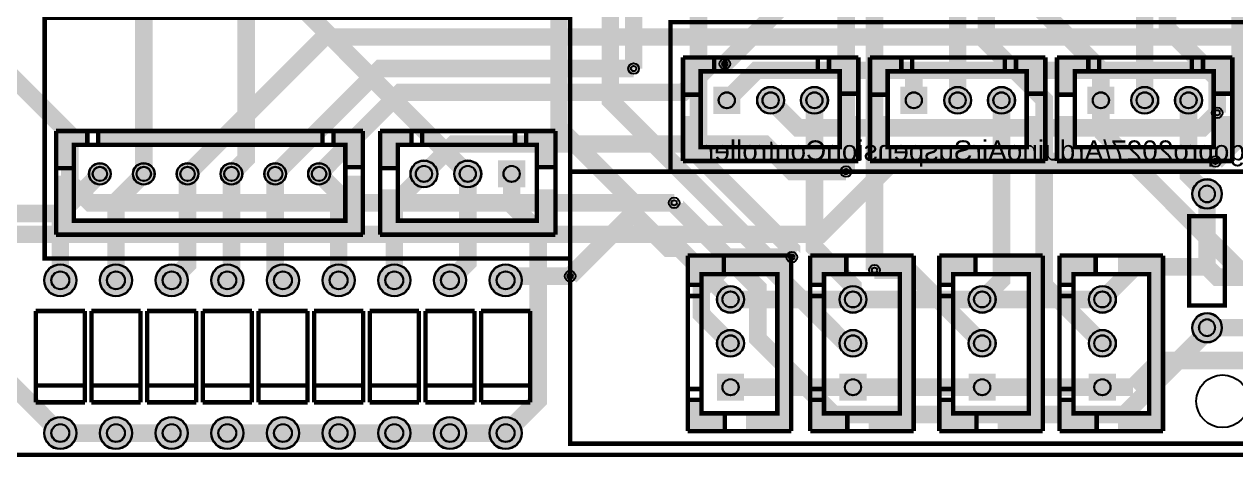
# Model space of a CAD drawing. Header units: millimetres. Extents: x -129 to 177, y 14 to 147.
# Drawn here: x 50 to 119.1, y 13.9 to 39.4 of the extents above; entities that cross this region are included whole.
import ezdxf

# ---------------------------------------------------------------- set-up
doc = ezdxf.new("R2010")
doc.units = ezdxf.units.MM
for name, color, linetype, true_color in [('BoardOutLine', 7, 'Continuous', 0xff00ff), ('BottomLayer', 7, 'Continuous', 0x0000ff), ('BottomSolderMaskLayer', 7, 'Continuous', 0xaa00ff), ('Document', 7, 'Continuous', 0xffffff), ('Hole', 7, 'Continuous', 0x222222), ('Multi-Layer', 7, 'Continuous', 0xc0c0c0), ('TopLayer', 7, 'Continuous', 0xff0000), ('TopSilkLayer', 7, 'Continuous', 0xffcc00), ('TopSolderMaskLayer', 7, 'Continuous', 0x800080)]:
    doc.layers.add(name, color=color, linetype=linetype, true_color=true_color)
doc.styles.get("Standard").update_dxf_attribs({"font": 'arial.ttf'})

msp = doc.modelspace()

# ---------------------------------------------------------------- hatches: boundary and pattern name
at = {"layer": 'BottomSolderMaskLayer'}
for points in [[(89.308, 35.827), (90.859, 35.827), (90.859, 34.277), (89.308, 34.277)], [(91.808, 35.052, 1), (93.359, 35.052, 1)], [(94.308, 35.052, 1), (95.859, 35.052, 1)], [(99.976, 35.827), (101.527, 35.827), (101.527, 34.277), (99.976, 34.277)], [(102.476, 35.052, 1), (104.027, 35.052, 1)], [(104.976, 35.052, 1), (106.527, 35.052, 1)], [(110.644, 35.827), (112.195, 35.827), (112.195, 34.277), (110.644, 34.277)], [(113.144, 35.052, 1), (114.695, 35.052, 1)], [(115.644, 35.052, 1), (117.195, 35.052, 1)], [(53.704, 30.861, 1), (54.954, 30.861, 1)], [(56.204, 30.861, 1), (57.454, 30.861, 1)], [(58.704, 30.861, 1), (59.954, 30.861, 1)], [(61.204, 30.861, 1), (62.454, 30.861, 1)], [(63.704, 30.861, 1), (64.954, 30.861, 1)], [(66.204, 30.861, 1), (67.454, 30.861, 1)], [(72.036, 30.861, 1), (73.587, 30.861, 1)], [(74.536, 30.861, 1), (76.087, 30.861, 1)], [(77.036, 31.636), (78.587, 31.636), (78.587, 30.086), (77.036, 30.086)], [(116.624, 29.718, 1), (118.326, 29.718, 1)], [(51.145, 24.797, 1), (52.996, 24.797, 1)], [(54.32, 24.797, 1), (56.171, 24.797, 1)], [(57.495, 24.797, 1), (59.346, 24.797, 1)], [(60.67, 24.797, 1), (62.521, 24.797, 1)], [(63.845, 24.797, 1), (65.696, 24.797, 1)], [(67.02, 24.797, 1), (68.871, 24.797, 1)], [(70.195, 24.797, 1), (72.046, 24.797, 1)], [(73.37, 24.797, 1), (75.221, 24.797, 1)], [(76.545, 24.797, 1), (78.396, 24.797, 1)], [(89.522, 23.709, 1), (91.073, 23.709, 1)], [(96.507, 23.709, 1), (98.058, 23.709, 1)], [(103.873, 23.709, 1), (105.424, 23.709, 1)], [(110.731, 23.709, 1), (112.282, 23.709, 1)], [(116.624, 22.098, 1), (118.326, 22.098, 1)], [(89.522, 21.209, 1), (91.073, 21.209, 1)], [(96.507, 21.209, 1), (98.058, 21.209, 1)], [(103.873, 21.209, 1), (105.424, 21.209, 1)], [(110.731, 21.209, 1), (112.282, 21.209, 1)], [(89.522, 17.934), (89.522, 19.484), (91.073, 19.484), (91.073, 17.934)], [(96.507, 17.934), (96.507, 19.484), (98.058, 19.484), (98.058, 17.934)], [(103.873, 17.934), (103.873, 19.484), (105.424, 19.484), (105.424, 17.934)], [(110.731, 17.934), (110.731, 19.484), (112.282, 19.484), (112.282, 17.934)], [(51.145, 16.097, 1), (52.996, 16.097, 1)], [(54.32, 16.097, 1), (56.171, 16.097, 1)], [(57.495, 16.097, 1), (59.346, 16.097, 1)], [(60.67, 16.097, 1), (62.521, 16.097, 1)], [(63.845, 16.097, 1), (65.696, 16.097, 1)], [(67.02, 16.097, 1), (68.871, 16.097, 1)], [(70.195, 16.097, 1), (72.046, 16.097, 1)], [(73.37, 16.097, 1), (75.221, 16.097, 1)], [(76.545, 16.097, 1), (78.396, 16.097, 1)]]:
    msp.add_hatch(color=256, dxfattribs=at).paths.add_polyline_path(points)
at = {"layer": 'Document'}
for points in [[(89.408, 37.465), (87.63, 37.465), (87.63, 35.433), (88.519, 35.433), (88.519, 36.703), (89.408, 36.703)], [(95.885, 37.465), (97.536, 37.465), (97.536, 35.433), (96.52, 35.433), (96.52, 36.703), (95.885, 36.703)], [(100.076, 37.465), (98.298, 37.465), (98.298, 35.433), (99.187, 35.433), (99.187, 36.703), (100.076, 36.703)], [(106.553, 37.465), (108.204, 37.465), (108.204, 35.433), (107.188, 35.433), (107.188, 36.703), (106.553, 36.703)], [(110.744, 37.465), (108.966, 37.465), (108.966, 35.433), (109.855, 35.433), (109.855, 36.703), (110.744, 36.703)], [(117.221, 37.465), (118.872, 37.465), (118.872, 35.433), (117.856, 35.433), (117.856, 36.703), (117.221, 36.703)], [(87.63, 34.163), (87.63, 31.623), (97.536, 31.623), (97.536, 34.163), (96.52, 34.163), (96.52, 32.385), (88.646, 32.385), (88.646, 34.163)], [(98.298, 34.163), (98.298, 31.623), (108.204, 31.623), (108.204, 34.163), (107.188, 34.163), (107.188, 32.385), (99.314, 32.385), (99.314, 34.163)], [(108.966, 34.163), (108.966, 31.623), (118.872, 31.623), (118.872, 34.163), (117.856, 34.163), (117.856, 32.385), (109.982, 32.385), (109.982, 34.163)], [(53.629, 32.511), (53.629, 33.311), (51.829, 33.311), (51.829, 31.161), (52.829, 31.161), (52.829, 32.511)], [(54.229, 33.311), (54.229, 32.511), (67.029, 32.511), (67.029, 33.311)], [(67.529, 32.511), (67.529, 33.311), (69.329, 33.311), (69.329, 31.161), (68.329, 31.161), (68.329, 32.511)], [(72.136, 33.274), (70.358, 33.274), (70.358, 31.242), (71.247, 31.242), (71.247, 32.512), (72.136, 32.512)], [(78.613, 33.274), (80.264, 33.274), (80.264, 31.242), (79.248, 31.242), (79.248, 32.512), (78.613, 32.512)], [(52.879, 30.761), (51.829, 30.761), (51.829, 27.411), (69.329, 27.411), (69.329, 30.761), (68.329, 30.761), (68.329, 28.211), (52.879, 28.211)], [(70.358, 29.972), (70.358, 27.432), (80.264, 27.432), (80.264, 29.972), (79.248, 29.972), (79.248, 28.194), (71.374, 28.194), (71.374, 29.972)], [(87.884, 24.511), (87.884, 26.162), (89.916, 26.162), (89.916, 25.146), (88.646, 25.146), (88.646, 24.511)], [(91.186, 16.256), (93.726, 16.256), (93.726, 26.162), (91.186, 26.162), (91.186, 25.146), (92.964, 25.146), (92.964, 17.272), (91.186, 17.272)], [(94.869, 24.511), (94.869, 26.162), (96.901, 26.162), (96.901, 25.146), (95.631, 25.146), (95.631, 24.511)], [(98.171, 16.256), (100.711, 16.256), (100.711, 26.162), (98.171, 26.162), (98.171, 25.146), (99.949, 25.146), (99.949, 17.272), (98.171, 17.272)], [(102.235, 24.511), (102.235, 26.162), (104.267, 26.162), (104.267, 25.146), (102.997, 25.146), (102.997, 24.511)], [(105.537, 16.256), (108.077, 16.256), (108.077, 26.162), (105.537, 26.162), (105.537, 25.146), (107.315, 25.146), (107.315, 17.272), (105.537, 17.272)], [(109.093, 24.511), (109.093, 26.162), (111.125, 26.162), (111.125, 25.146), (109.855, 25.146), (109.855, 24.511)], [(112.395, 16.256), (114.935, 16.256), (114.935, 26.162), (112.395, 26.162), (112.395, 25.146), (114.173, 25.146), (114.173, 17.272), (112.395, 17.272)], [(87.884, 18.034), (87.884, 16.256), (89.916, 16.256), (89.916, 17.145), (88.646, 17.145), (88.646, 18.034)], [(94.869, 18.034), (94.869, 16.256), (96.901, 16.256), (96.901, 17.145), (95.631, 17.145), (95.631, 18.034)], [(102.235, 18.034), (102.235, 16.256), (104.267, 16.256), (104.267, 17.145), (102.997, 17.145), (102.997, 18.034)], [(109.093, 18.034), (109.093, 16.256), (111.125, 16.256), (111.125, 17.145), (109.855, 17.145), (109.855, 18.034)]]:
    msp.add_hatch(color=256, dxfattribs=at).paths.add_polyline_path(points)
at = {"layer": 'Multi-Layer'}
for points in [[(89.333, 35.802), (90.833, 35.802), (90.833, 34.302), (89.333, 34.302)], [(91.833, 35.052, 1), (93.333, 35.052, 1)], [(94.333, 35.052, 1), (95.833, 35.052, 1)], [(100.001, 35.802), (101.501, 35.802), (101.501, 34.302), (100.001, 34.302)], [(102.501, 35.052, 1), (104.001, 35.052, 1)], [(105.001, 35.052, 1), (106.501, 35.052, 1)], [(110.669, 35.802), (112.169, 35.802), (112.169, 34.302), (110.669, 34.302)], [(113.169, 35.052, 1), (114.669, 35.052, 1)], [(115.669, 35.052, 1), (117.169, 35.052, 1)], [(53.729, 30.861, 1), (54.929, 30.861, 1)], [(56.229, 30.861, 1), (57.429, 30.861, 1)], [(58.729, 30.861, 1), (59.929, 30.861, 1)], [(61.229, 30.861, 1), (62.429, 30.861, 1)], [(63.729, 30.861, 1), (64.929, 30.861, 1)], [(66.229, 30.861, 1), (67.429, 30.861, 1)], [(72.061, 30.861, 1), (73.561, 30.861, 1)], [(74.561, 30.861, 1), (76.061, 30.861, 1)], [(77.061, 31.611), (78.561, 31.611), (78.561, 30.111), (77.061, 30.111)], [(116.65, 29.718, 1), (118.301, 29.718, 1)], [(51.17, 24.797, 1), (52.97, 24.797, 1)], [(54.345, 24.797, 1), (56.145, 24.797, 1)], [(57.52, 24.797, 1), (59.32, 24.797, 1)], [(60.695, 24.797, 1), (62.495, 24.797, 1)], [(63.87, 24.797, 1), (65.67, 24.797, 1)], [(67.045, 24.797, 1), (68.845, 24.797, 1)], [(70.22, 24.797, 1), (72.02, 24.797, 1)], [(73.395, 24.797, 1), (75.195, 24.797, 1)], [(76.57, 24.797, 1), (78.37, 24.797, 1)], [(89.547, 23.709, 1), (91.047, 23.709, 1)], [(96.532, 23.709, 1), (98.032, 23.709, 1)], [(103.898, 23.709, 1), (105.398, 23.709, 1)], [(110.756, 23.709, 1), (112.256, 23.709, 1)], [(116.65, 22.098, 1), (118.301, 22.098, 1)], [(89.547, 21.209, 1), (91.047, 21.209, 1)], [(96.532, 21.209, 1), (98.032, 21.209, 1)], [(103.898, 21.209, 1), (105.398, 21.209, 1)], [(110.756, 21.209, 1), (112.256, 21.209, 1)], [(89.547, 17.959), (89.547, 19.459), (91.047, 19.459), (91.047, 17.959)], [(96.532, 17.959), (96.532, 19.459), (98.032, 19.459), (98.032, 17.959)], [(103.898, 17.959), (103.898, 19.459), (105.398, 19.459), (105.398, 17.959)], [(110.756, 17.959), (110.756, 19.459), (112.256, 19.459), (112.256, 17.959)], [(51.17, 16.097, 1), (52.97, 16.097, 1)], [(54.345, 16.097, 1), (56.145, 16.097, 1)], [(57.52, 16.097, 1), (59.32, 16.097, 1)], [(60.695, 16.097, 1), (62.495, 16.097, 1)], [(63.87, 16.097, 1), (65.67, 16.097, 1)], [(67.045, 16.097, 1), (68.845, 16.097, 1)], [(70.22, 16.097, 1), (72.02, 16.097, 1)], [(73.395, 16.097, 1), (75.195, 16.097, 1)], [(76.57, 16.097, 1), (78.37, 16.097, 1)]]:
    msp.add_hatch(color=256, dxfattribs=at).paths.add_polyline_path(points)
at = {"layer": 'TopSolderMaskLayer'}
for points in [[(89.308, 35.827), (90.859, 35.827), (90.859, 34.277), (89.308, 34.277)], [(91.808, 35.052, 1), (93.359, 35.052, 1)], [(94.308, 35.052, 1), (95.859, 35.052, 1)], [(99.976, 35.827), (101.527, 35.827), (101.527, 34.277), (99.976, 34.277)], [(102.476, 35.052, 1), (104.027, 35.052, 1)], [(104.976, 35.052, 1), (106.527, 35.052, 1)], [(110.644, 35.827), (112.195, 35.827), (112.195, 34.277), (110.644, 34.277)], [(113.144, 35.052, 1), (114.695, 35.052, 1)], [(115.644, 35.052, 1), (117.195, 35.052, 1)], [(53.704, 30.861, 1), (54.954, 30.861, 1)], [(56.204, 30.861, 1), (57.454, 30.861, 1)], [(58.704, 30.861, 1), (59.954, 30.861, 1)], [(61.204, 30.861, 1), (62.454, 30.861, 1)], [(63.704, 30.861, 1), (64.954, 30.861, 1)], [(66.204, 30.861, 1), (67.454, 30.861, 1)], [(72.036, 30.861, 1), (73.587, 30.861, 1)], [(74.536, 30.861, 1), (76.087, 30.861, 1)], [(77.036, 31.636), (78.587, 31.636), (78.587, 30.086), (77.036, 30.086)], [(116.624, 29.718, 1), (118.326, 29.718, 1)], [(51.145, 24.797, 1), (52.996, 24.797, 1)], [(54.32, 24.797, 1), (56.171, 24.797, 1)], [(57.495, 24.797, 1), (59.346, 24.797, 1)], [(60.67, 24.797, 1), (62.521, 24.797, 1)], [(63.845, 24.797, 1), (65.696, 24.797, 1)], [(67.02, 24.797, 1), (68.871, 24.797, 1)], [(70.195, 24.797, 1), (72.046, 24.797, 1)], [(73.37, 24.797, 1), (75.221, 24.797, 1)], [(76.545, 24.797, 1), (78.396, 24.797, 1)], [(89.522, 23.709, 1), (91.073, 23.709, 1)], [(96.507, 23.709, 1), (98.058, 23.709, 1)], [(103.873, 23.709, 1), (105.424, 23.709, 1)], [(110.731, 23.709, 1), (112.282, 23.709, 1)], [(116.624, 22.098, 1), (118.326, 22.098, 1)], [(89.522, 21.209, 1), (91.073, 21.209, 1)], [(96.507, 21.209, 1), (98.058, 21.209, 1)], [(103.873, 21.209, 1), (105.424, 21.209, 1)], [(110.731, 21.209, 1), (112.282, 21.209, 1)], [(89.522, 17.934), (89.522, 19.484), (91.073, 19.484), (91.073, 17.934)], [(96.507, 17.934), (96.507, 19.484), (98.058, 19.484), (98.058, 17.934)], [(103.873, 17.934), (103.873, 19.484), (105.424, 19.484), (105.424, 17.934)], [(110.731, 17.934), (110.731, 19.484), (112.282, 19.484), (112.282, 17.934)], [(51.145, 16.097, 1), (52.996, 16.097, 1)], [(54.32, 16.097, 1), (56.171, 16.097, 1)], [(57.495, 16.097, 1), (59.346, 16.097, 1)], [(60.67, 16.097, 1), (62.521, 16.097, 1)], [(63.845, 16.097, 1), (65.696, 16.097, 1)], [(67.02, 16.097, 1), (68.871, 16.097, 1)], [(70.195, 16.097, 1), (72.046, 16.097, 1)], [(73.37, 16.097, 1), (75.221, 16.097, 1)], [(76.545, 16.097, 1), (78.396, 16.097, 1)]]:
    msp.add_hatch(color=256, dxfattribs=at).paths.add_polyline_path(points)

# ---------------------------------------------------------------- linework, layer by layer
at = {"layer": 'BoardOutLine', "const_width": 0.254}
msp.add_lwpolyline([(125.73, 14.859), (18.23, 14.859)], dxfattribs=at)
at = {"layer": 'BottomLayer', "const_width": 1}
for points in [[(89.972, 37.127), (94.606, 41.762), (94.606, 62.144), (84.86, 71.89), (84.86, 74.85), (85.465, 75.455), (85.465, 78.687), (84.396, 79.756), (83.693, 79.756)], [(101.768, 79.883), (95.228, 73.343), (95.228, 67.664), (96.243, 66.649), (96.243, 55.026), (96.888, 54.381), (96.888, 30.993)], [(113.92, 35.052), (113.92, 52.372), (107.994, 58.298), (107.311, 58.298), (97.155, 68.453)], [(99.695, 68.453), (115.221, 52.927), (115.221, 39.125), (118.053, 36.293), (118.053, 34.34)], [(103.252, 35.052), (103.252, 60.515), (100.045, 63.722), (100.045, 63.723)], [(107.455, 56.996), (107.455, 40.768), (111.419, 36.803)], [(83.439, 56.261), (87.206, 52.495), (87.964, 52.495), (90.831, 49.627), (90.831, 48.716), (87.895, 45.78), (85.717, 45.78), (83.439, 43.503), (83.439, 35.052), (92.48, 26.011), (92.48, 25.587), (96.858, 21.209), (97.282, 21.209)], [(98.508, 25.374), (98.508, 55.298), (97.545, 56.261)], [(111.506, 21.209), (108.188, 24.528), (108.188, 35.08), (104.885, 38.383), (104.885, 55.967)], [(117.956, 31.568), (119.367, 32.979), (119.367, 46.22), (117.049, 48.538)], [(93.791, 26.118), (93.782, 26.126), (93.782, 26.551), (88.469, 31.864), (88.469, 44.043), (92.003, 47.577)], [(84.769, 36.857), (84.769, 42.97), (86.013, 44.214)], [(62.67, 41.675), (62.67, 31.702), (61.829, 30.861)], [(56.829, 30.861), (56.829, 41.635)], [(65.228, 41.365), (65.228, 40.944), (75.312, 30.861)], [(80.514, 39.986), (80.514, 33.493), (84.709, 29.297), (84.709, 28.67), (84.748, 28.632)], [(111.419, 35.052), (111.419, 36.803)], [(97.282, 23.709), (97.282, 24.467), (95.084, 26.666), (95.084, 35.052), (95.083, 35.052)], [(105.751, 35.052), (105.751, 24.812), (104.648, 23.709)], [(111.419, 35.052), (111.419, 33.301)], [(117.475, 29.718), (116.419, 30.774), (116.419, 35.052)], [(123.599, 19.979), (123.599, 21.122), (111.419, 33.301)], [(52.07, 28.602), (47.123, 28.602), (43.083, 32.641)], [(52.07, 28.602), (54.329, 30.861)], [(55.245, 24.797), (55.245, 29.277), (56.829, 30.861)], [(58.42, 24.797), (59.329, 25.706), (59.329, 30.861)], [(61.595, 24.797), (61.829, 25.031), (61.829, 30.861)], [(64.77, 24.797), (64.329, 25.238), (64.329, 30.861)], [(67.945, 24.797), (67.945, 29.745), (66.829, 30.861)], [(71.12, 24.797), (71.12, 29.17), (72.811, 30.861)], [(74.295, 24.797), (75.312, 25.813), (75.312, 30.861)], [(77.811, 30.861), (77.811, 29.11)], [(52.07, 24.797), (52.07, 28.602)], [(77.47, 16.097), (79.326, 17.953), (79.326, 27.595), (77.811, 29.11)], [(84.748, 28.632), (81.15, 25.034)], [(84.748, 28.632), (86.749, 26.631), (87.376, 26.631), (90.297, 23.709)], [(87.083, 29.21), (87.083, 29.143), (91.849, 24.376), (91.849, 21.483), (96.175, 17.157), (112.758, 17.157), (117.475, 21.874), (117.475, 22.098)], [(104.648, 23.709), (97.282, 23.709)], [(44.938, 20.193), (47.974, 20.193), (52.07, 16.097)]]:
    msp.add_lwpolyline(points, dxfattribs=at)
at = {"layer": 'BottomSolderMaskLayer'}
for points in [[(117.004, 29.715), (117.004, 29.721)], [(117.946, 29.715), (117.946, 29.721)], [(117.004, 22.095), (117.004, 22.101)], [(117.946, 22.095), (117.946, 22.101)]]:
    msp.add_lwpolyline(points, close=True, dxfattribs=at)
for centre, radius in [((90.083, 35.052), 0.465), ((92.583, 35.052), 0.775), ((92.583, 35.052), 0.465), ((95.083, 35.052), 0.775), ((95.083, 35.052), 0.465), ((100.751, 35.052), 0.465), ((103.251, 35.052), 0.775), ((103.251, 35.052), 0.465), ((105.751, 35.052), 0.775), ((105.751, 35.052), 0.465), ((111.419, 35.052), 0.465), ((113.919, 35.052), 0.775), ((113.919, 35.052), 0.465), ((116.419, 35.052), 0.775), ((116.419, 35.052), 0.465), ((54.329, 30.861), 0.625), ((54.329, 30.861), 0.417), ((56.829, 30.861), 0.625), ((56.829, 30.861), 0.417), ((59.329, 30.861), 0.625), ((59.329, 30.861), 0.417), ((61.829, 30.861), 0.625), ((61.829, 30.861), 0.417), ((64.329, 30.861), 0.625), ((64.329, 30.861), 0.417), ((66.829, 30.861), 0.625), ((66.829, 30.861), 0.417), ((72.811, 30.861), 0.775), ((72.811, 30.861), 0.465), ((75.311, 30.861), 0.775), ((75.311, 30.861), 0.465), ((77.811, 30.861), 0.465), ((117.475, 29.718), 0.851), ((52.07, 24.797), 0.925), ((55.245, 24.797), 0.925), ((58.42, 24.797), 0.925), ((61.595, 24.797), 0.925), ((64.77, 24.797), 0.925), ((67.945, 24.797), 0.925), ((71.12, 24.797), 0.925), ((74.295, 24.797), 0.925), ((77.47, 24.797), 0.925), ((52.07, 24.797), 0.514), ((55.245, 24.797), 0.514), ((58.42, 24.797), 0.514), ((61.595, 24.797), 0.514), ((64.77, 24.797), 0.514), ((67.945, 24.797), 0.514), ((71.12, 24.797), 0.514), ((74.295, 24.797), 0.514), ((77.47, 24.797), 0.514), ((90.297, 23.709), 0.775), ((97.282, 23.709), 0.775), ((104.648, 23.709), 0.775), ((111.506, 23.709), 0.775), ((90.297, 23.709), 0.465), ((97.282, 23.709), 0.465), ((104.648, 23.709), 0.465), ((111.506, 23.709), 0.465), ((117.475, 22.098), 0.851), ((90.297, 21.209), 0.775), ((90.297, 21.209), 0.465), ((97.282, 21.209), 0.775), ((97.282, 21.209), 0.465), ((104.648, 21.209), 0.775), ((104.648, 21.209), 0.465), ((111.506, 21.209), 0.775), ((111.506, 21.209), 0.465), ((90.297, 18.709), 0.465), ((97.282, 18.709), 0.465), ((104.648, 18.709), 0.465), ((111.506, 18.709), 0.465), ((52.07, 16.097), 0.925), ((52.07, 16.097), 0.514), ((55.245, 16.097), 0.925), ((55.245, 16.097), 0.514), ((58.42, 16.097), 0.925), ((58.42, 16.097), 0.514), ((61.595, 16.097), 0.925), ((61.595, 16.097), 0.514), ((64.77, 16.097), 0.925), ((64.77, 16.097), 0.514), ((67.945, 16.097), 0.925), ((67.945, 16.097), 0.514), ((71.12, 16.097), 0.925), ((71.12, 16.097), 0.514), ((74.295, 16.097), 0.925), ((74.295, 16.097), 0.514), ((77.47, 16.097), 0.925), ((77.47, 16.097), 0.514)]:
    msp.add_circle(centre, radius, dxfattribs=at)
for centre, start, end in [((117.475, 29.721), 360, 540), ((117.475, 29.715), 540, 360), ((117.475, 22.101), 360, 540), ((117.475, 22.095), 540, 360)]:
    msp.add_arc(centre, 0.471, start, end, dxfattribs=at)
at = {"layer": 'Hole'}
for centre in [(84.769, 36.857), (89.972, 37.127), (118.053, 34.34), (96.888, 30.993), (117.956, 31.568), (87.083, 29.21), (93.791, 26.118), (81.15, 25.034), (98.508, 25.374)]:
    msp.add_circle(centre, 0.153, dxfattribs=at)
at = {"layer": 'Multi-Layer'}
for points in [[(117.018, 29.716), (117.018, 29.721)], [(117.932, 29.716), (117.932, 29.721)], [(117.018, 22.096), (117.018, 22.101)], [(117.932, 22.096), (117.932, 22.101)]]:
    msp.add_lwpolyline(points, close=True, dxfattribs=at)
for centre, radius in [((89.972, 37.127), 0.305), ((84.769, 36.857), 0.305), ((90.083, 35.052), 0.45), ((92.583, 35.052), 0.75), ((92.583, 35.052), 0.45), ((95.083, 35.052), 0.75), ((95.083, 35.052), 0.45), ((100.751, 35.052), 0.45), ((103.251, 35.052), 0.75), ((103.251, 35.052), 0.45), ((105.751, 35.052), 0.75), ((105.751, 35.052), 0.45), ((111.419, 35.052), 0.45), ((113.919, 35.052), 0.75), ((113.919, 35.052), 0.45), ((116.419, 35.052), 0.75), ((116.419, 35.052), 0.45), ((118.053, 34.34), 0.305), ((117.956, 31.568), 0.305), ((54.329, 30.861), 0.6), ((54.329, 30.861), 0.4), ((56.829, 30.861), 0.6), ((56.829, 30.861), 0.4), ((59.329, 30.861), 0.6), ((59.329, 30.861), 0.4), ((61.829, 30.861), 0.6), ((61.829, 30.861), 0.4), ((64.329, 30.861), 0.6), ((64.329, 30.861), 0.4), ((66.829, 30.861), 0.6), ((66.829, 30.861), 0.4), ((72.811, 30.861), 0.75), ((72.811, 30.861), 0.45), ((75.311, 30.861), 0.75), ((75.311, 30.861), 0.45), ((77.811, 30.861), 0.45), ((96.888, 30.993), 0.305), ((117.475, 29.718), 0.826), ((87.083, 29.21), 0.305), ((93.791, 26.118), 0.305), ((52.07, 24.797), 0.9), ((55.245, 24.797), 0.9), ((58.42, 24.797), 0.9), ((61.595, 24.797), 0.9), ((64.77, 24.797), 0.9), ((67.945, 24.797), 0.9), ((71.12, 24.797), 0.9), ((74.295, 24.797), 0.9), ((77.47, 24.797), 0.9), ((98.508, 25.374), 0.305), ((52.07, 24.797), 0.5), ((55.245, 24.797), 0.5), ((58.42, 24.797), 0.5), ((61.595, 24.797), 0.5), ((64.77, 24.797), 0.5), ((67.945, 24.797), 0.5), ((71.12, 24.797), 0.5), ((74.295, 24.797), 0.5), ((77.47, 24.797), 0.5), ((81.15, 25.034), 0.305), ((90.297, 23.709), 0.75), ((97.282, 23.709), 0.75), ((104.648, 23.709), 0.75), ((111.506, 23.709), 0.75), ((90.297, 23.709), 0.45), ((97.282, 23.709), 0.45), ((104.648, 23.709), 0.45), ((111.506, 23.709), 0.45), ((117.475, 22.098), 0.826), ((90.297, 21.209), 0.75), ((90.297, 21.209), 0.45), ((97.282, 21.209), 0.75), ((97.282, 21.209), 0.45), ((104.648, 21.209), 0.75), ((104.648, 21.209), 0.45), ((111.506, 21.209), 0.75), ((111.506, 21.209), 0.45), ((118.364, 17.907), 1.5), ((90.297, 18.709), 0.45), ((97.282, 18.709), 0.45), ((104.648, 18.709), 0.45), ((111.506, 18.709), 0.45), ((52.07, 16.097), 0.9), ((52.07, 16.097), 0.5), ((55.245, 16.097), 0.9), ((55.245, 16.097), 0.5), ((58.42, 16.097), 0.9), ((58.42, 16.097), 0.5), ((61.595, 16.097), 0.9), ((61.595, 16.097), 0.5), ((64.77, 16.097), 0.9), ((64.77, 16.097), 0.5), ((67.945, 16.097), 0.9), ((67.945, 16.097), 0.5), ((71.12, 16.097), 0.9), ((71.12, 16.097), 0.5), ((74.295, 16.097), 0.9), ((74.295, 16.097), 0.5), ((77.47, 16.097), 0.9), ((77.47, 16.097), 0.5)]:
    msp.add_circle(centre, radius, dxfattribs=at)
for centre, start, end in [((117.475, 29.721), 360, 540), ((117.475, 29.716), 540, 360), ((117.475, 22.101), 360, 540), ((117.475, 22.096), 540, 360)]:
    msp.add_arc(centre, 0.457, start, end, dxfattribs=at)
at = {"layer": 'TopLayer', "const_width": 1}
for points in [[(22.044, 45.412), (21.548, 44.915), (21.548, 43.549), (26.582, 38.515), (47.211, 38.515), (52.618, 33.108), (52.618, 30.371), (53.78, 29.21), (87.083, 29.21)], [(129.366, 39.83), (128.197, 38.66), (67.128, 38.66), (59.329, 30.861)], [(64.329, 30.861), (70.325, 36.857), (84.769, 36.857)], [(66.829, 30.861), (71.472, 35.503), (87.594, 35.503), (89.218, 37.127), (89.972, 37.127)], [(100.751, 36.762), (91.794, 36.762), (90.083, 35.052)], [(100.751, 36.762), (100.751, 35.052)], [(111.419, 36.762), (100.751, 36.762)], [(111.419, 35.052), (111.419, 36.762)], [(120.464, 35.052), (118.753, 36.762), (111.419, 36.762)], [(92.584, 35.052), (94.147, 33.489), (117.203, 33.489), (118.053, 34.34)], [(96.888, 30.993), (93.802, 30.993), (92.235, 32.56), (74.51, 32.56), (72.811, 30.861)], [(117.956, 31.568), (99.582, 31.568), (95.433, 27.419), (42.492, 27.419), (35.266, 20.193)], [(117.475, 29.718), (117.475, 25.566)], [(90.297, 21.209), (88.631, 22.876), (88.631, 24.251), (90.497, 26.118), (93.791, 26.118)], [(104.648, 21.209), (100.483, 25.374), (98.508, 25.374)], [(117.475, 25.566), (113.363, 25.566), (111.506, 23.709)], [(125.349, 24.979), (118.062, 24.979), (117.475, 25.566)], [(81.15, 25.034), (77.707, 25.034), (77.47, 24.797)], [(97.282, 23.709), (90.297, 23.709)], [(111.506, 23.709), (104.648, 23.709)], [(117.475, 22.098), (120.269, 22.098)], [(123.599, 19.979), (123.353, 20.225), (114.773, 20.225), (113.257, 18.709)], [(97.282, 18.709), (90.297, 18.709)], [(104.648, 18.709), (97.282, 18.709)], [(111.506, 18.709), (104.648, 18.709)], [(112.382, 18.709), (111.506, 18.709)], [(112.382, 18.709), (113.257, 18.709)], [(52.07, 16.097), (55.245, 16.097)], [(58.42, 16.097), (55.245, 16.097)], [(61.595, 16.097), (58.42, 16.097)], [(64.77, 16.097), (61.595, 16.097)], [(67.945, 16.097), (64.77, 16.097)], [(67.945, 16.097), (71.12, 16.097)], [(71.12, 16.097), (74.295, 16.097)], [(74.295, 16.097), (77.47, 16.097)]]:
    msp.add_lwpolyline(points, dxfattribs=at)
at = {"layer": 'TopSilkLayer', "const_width": 0.254}
for points in [[(51.181, 39.751), (81.153, 39.751), (81.153, 26.035), (51.181, 26.035), (51.181, 39.751)], [(86.868, 39.497), (130.429, 39.497), (130.429, 30.988), (86.868, 30.988), (86.868, 39.497)], [(88.593, 36.703), (96.52, 36.703), (96.52, 32.385), (88.593, 32.385), (88.593, 36.703)], [(99.261, 36.703), (107.188, 36.703), (107.188, 32.385), (99.261, 32.385), (99.261, 36.703)], [(109.929, 36.703), (117.856, 36.703), (117.856, 32.385), (109.929, 32.385), (109.929, 36.703)], [(52.839, 32.512), (68.326, 32.512), (68.326, 28.194), (52.839, 28.194), (52.839, 32.512)], [(71.321, 32.512), (79.248, 32.512), (79.248, 28.194), (71.321, 28.194), (71.321, 32.512)], [(81.153, 30.988), (130.429, 30.988), (130.429, 15.494), (81.153, 15.494), (81.153, 30.988)], [(118.491, 28.448), (118.491, 23.368), (116.459, 23.368), (116.459, 28.448), (118.491, 28.448)], [(88.646, 17.219), (88.646, 25.146), (92.964, 25.146), (92.964, 17.219), (88.646, 17.219)], [(95.631, 17.219), (95.631, 25.146), (99.949, 25.146), (99.949, 17.219), (95.631, 17.219)], [(102.997, 17.219), (102.997, 25.146), (107.315, 25.146), (107.315, 17.219), (102.997, 17.219)], [(109.855, 17.219), (109.855, 25.146), (114.173, 25.146), (114.173, 17.219), (109.855, 17.219)]]:
    msp.add_lwpolyline(points, close=True, dxfattribs=at)
for points in [[(87.583, 37.492), (97.583, 37.492)], [(87.583, 31.592), (87.583, 37.492)], [(89.368, 37.492), (89.368, 36.703)], [(89.984, 37.492), (89.984, 36.703)], [(95.275, 37.492), (95.275, 36.703)], [(95.91, 37.492), (95.91, 36.703)], [(97.583, 31.592), (97.583, 37.492)], [(98.251, 37.492), (108.251, 37.492)], [(98.251, 31.592), (98.251, 37.492)], [(100.036, 37.492), (100.036, 36.703)], [(100.652, 37.492), (100.652, 36.703)], [(105.943, 37.492), (105.943, 36.703)], [(106.578, 37.492), (106.578, 36.703)], [(108.251, 31.592), (108.251, 37.492)], [(108.919, 37.492), (118.919, 37.492)], [(108.919, 31.592), (108.919, 37.492)], [(110.704, 37.492), (110.704, 36.703)], [(111.32, 37.492), (111.32, 36.703)], [(116.611, 37.492), (116.611, 36.703)], [(117.246, 37.492), (117.246, 36.703)], [(118.919, 31.592), (118.919, 37.492)], [(87.583, 35.376), (88.586, 35.376)], [(96.58, 35.433), (97.583, 35.433)], [(98.251, 35.376), (99.254, 35.376)], [(107.248, 35.433), (108.251, 35.433)], [(108.919, 35.376), (109.922, 35.376)], [(117.916, 35.433), (118.919, 35.433)], [(51.829, 33.301), (69.329, 33.301)], [(51.829, 27.401), (51.829, 33.301)], [(53.613, 33.301), (53.613, 32.512)], [(54.23, 33.301), (54.23, 32.512)], [(67.021, 33.301), (67.021, 32.512)], [(67.656, 33.301), (67.656, 32.512)], [(69.329, 27.401), (69.329, 33.301)], [(70.311, 33.301), (80.311, 33.301)], [(70.311, 27.401), (70.311, 33.301)], [(72.096, 33.301), (72.096, 32.512)], [(72.712, 33.301), (72.712, 32.512)], [(78.003, 33.301), (78.003, 32.512)], [(78.638, 33.301), (78.638, 32.512)], [(80.311, 27.401), (80.311, 33.301)], [(51.829, 31.185), (52.832, 31.185)], [(68.326, 31.242), (69.329, 31.242)], [(70.311, 31.185), (71.314, 31.185)], [(79.308, 31.242), (80.311, 31.242)], [(87.583, 31.592), (97.583, 31.592)], [(98.251, 31.592), (108.251, 31.592)], [(108.919, 31.592), (118.919, 31.592)], [(51.829, 27.401), (69.329, 27.401)], [(70.311, 27.401), (80.311, 27.401)], [(93.757, 26.209), (87.857, 26.209)], [(87.857, 16.209), (87.857, 26.209)], [(89.916, 25.206), (89.916, 26.209)], [(93.757, 16.209), (93.757, 26.209)], [(100.742, 26.209), (94.842, 26.209)], [(94.842, 16.209), (94.842, 26.209)], [(96.901, 25.206), (96.901, 26.209)], [(100.742, 16.209), (100.742, 26.209)], [(108.108, 26.209), (102.208, 26.209)], [(102.208, 16.209), (102.208, 26.209)], [(104.267, 25.206), (104.267, 26.209)], [(108.108, 16.209), (108.108, 26.209)], [(114.966, 26.209), (109.066, 26.209)], [(109.066, 16.209), (109.066, 26.209)], [(111.125, 25.206), (111.125, 26.209)], [(114.966, 16.209), (114.966, 26.209)], [(87.857, 24.536), (88.646, 24.536)], [(94.842, 24.536), (95.631, 24.536)], [(102.208, 24.536), (102.997, 24.536)], [(109.066, 24.536), (109.855, 24.536)], [(87.857, 23.901), (88.646, 23.901)], [(94.842, 23.901), (95.631, 23.901)], [(102.208, 23.901), (102.997, 23.901)], [(109.066, 23.901), (109.855, 23.901)], [(50.67, 23.047), (53.47, 23.047)], [(50.67, 17.847), (50.67, 23.047)], [(53.47, 17.847), (53.47, 23.047)], [(53.845, 23.047), (56.645, 23.047)], [(53.845, 17.847), (53.845, 23.047)], [(56.645, 17.847), (56.645, 23.047)], [(57.02, 23.047), (59.82, 23.047)], [(57.02, 17.847), (57.02, 23.047)], [(59.82, 17.847), (59.82, 23.047)], [(60.195, 23.047), (62.995, 23.047)], [(60.195, 17.847), (60.195, 23.047)], [(62.995, 17.847), (62.995, 23.047)], [(63.37, 23.047), (66.17, 23.047)], [(63.37, 17.847), (63.37, 23.047)], [(66.17, 17.847), (66.17, 23.047)], [(66.545, 23.047), (69.345, 23.047)], [(66.545, 17.847), (66.545, 23.047)], [(69.345, 17.847), (69.345, 23.047)], [(69.72, 23.047), (72.52, 23.047)], [(69.72, 17.847), (69.72, 23.047)], [(72.52, 17.847), (72.52, 23.047)], [(72.895, 23.047), (75.695, 23.047)], [(72.895, 17.847), (72.895, 23.047)], [(75.695, 17.847), (75.695, 23.047)], [(76.07, 23.047), (78.87, 23.047)], [(76.07, 17.847), (76.07, 23.047)], [(78.87, 17.847), (78.87, 23.047)], [(50.67, 18.806), (53.47, 18.806)], [(53.845, 18.806), (56.645, 18.806)], [(57.02, 18.806), (59.82, 18.806)], [(60.195, 18.806), (62.995, 18.806)], [(63.37, 18.806), (66.17, 18.806)], [(66.545, 18.806), (69.345, 18.806)], [(69.72, 18.806), (72.52, 18.806)], [(72.895, 18.806), (75.695, 18.806)], [(76.07, 18.806), (78.87, 18.806)], [(87.857, 18.61), (88.646, 18.61)], [(94.842, 18.61), (95.631, 18.61)], [(102.208, 18.61), (102.997, 18.61)], [(109.066, 18.61), (109.855, 18.61)], [(50.67, 17.847), (53.47, 17.847)], [(53.845, 17.847), (56.645, 17.847)], [(57.02, 17.847), (59.82, 17.847)], [(60.195, 17.847), (62.995, 17.847)], [(63.37, 17.847), (66.17, 17.847)], [(66.545, 17.847), (69.345, 17.847)], [(69.72, 17.847), (72.52, 17.847)], [(72.895, 17.847), (75.695, 17.847)], [(76.07, 17.847), (78.87, 17.847)], [(87.857, 17.993), (88.646, 17.993)], [(94.842, 17.993), (95.631, 17.993)], [(102.208, 17.993), (102.997, 17.993)], [(109.066, 17.993), (109.855, 17.993)], [(89.973, 16.209), (89.973, 17.212)], [(96.958, 16.209), (96.958, 17.212)], [(104.324, 16.209), (104.324, 17.212)], [(111.182, 16.209), (111.182, 17.212)], [(93.757, 16.209), (87.857, 16.209)], [(100.742, 16.209), (94.842, 16.209)], [(108.108, 16.209), (102.208, 16.209)], [(114.966, 16.209), (109.066, 16.209)]]:
    msp.add_lwpolyline(points, dxfattribs=at)
at = {"layer": 'TopSolderMaskLayer'}
for points in [[(117.004, 29.715), (117.004, 29.721)], [(117.946, 29.715), (117.946, 29.721)], [(117.004, 22.095), (117.004, 22.101)], [(117.946, 22.095), (117.946, 22.101)]]:
    msp.add_lwpolyline(points, close=True, dxfattribs=at)
for centre, radius in [((90.083, 35.052), 0.465), ((92.583, 35.052), 0.775), ((92.583, 35.052), 0.465), ((95.083, 35.052), 0.775), ((95.083, 35.052), 0.465), ((100.751, 35.052), 0.465), ((103.251, 35.052), 0.775), ((103.251, 35.052), 0.465), ((105.751, 35.052), 0.775), ((105.751, 35.052), 0.465), ((111.419, 35.052), 0.465), ((113.919, 35.052), 0.775), ((113.919, 35.052), 0.465), ((116.419, 35.052), 0.775), ((116.419, 35.052), 0.465), ((54.329, 30.861), 0.625), ((54.329, 30.861), 0.417), ((56.829, 30.861), 0.625), ((56.829, 30.861), 0.417), ((59.329, 30.861), 0.625), ((59.329, 30.861), 0.417), ((61.829, 30.861), 0.625), ((61.829, 30.861), 0.417), ((64.329, 30.861), 0.625), ((64.329, 30.861), 0.417), ((66.829, 30.861), 0.625), ((66.829, 30.861), 0.417), ((72.811, 30.861), 0.775), ((72.811, 30.861), 0.465), ((75.311, 30.861), 0.775), ((75.311, 30.861), 0.465), ((77.811, 30.861), 0.465), ((117.475, 29.718), 0.851), ((52.07, 24.797), 0.925), ((55.245, 24.797), 0.925), ((58.42, 24.797), 0.925), ((61.595, 24.797), 0.925), ((64.77, 24.797), 0.925), ((67.945, 24.797), 0.925), ((71.12, 24.797), 0.925), ((74.295, 24.797), 0.925), ((77.47, 24.797), 0.925), ((52.07, 24.797), 0.514), ((55.245, 24.797), 0.514), ((58.42, 24.797), 0.514), ((61.595, 24.797), 0.514), ((64.77, 24.797), 0.514), ((67.945, 24.797), 0.514), ((71.12, 24.797), 0.514), ((74.295, 24.797), 0.514), ((77.47, 24.797), 0.514), ((90.297, 23.709), 0.775), ((97.282, 23.709), 0.775), ((104.648, 23.709), 0.775), ((111.506, 23.709), 0.775), ((90.297, 23.709), 0.465), ((97.282, 23.709), 0.465), ((104.648, 23.709), 0.465), ((111.506, 23.709), 0.465), ((117.475, 22.098), 0.851), ((90.297, 21.209), 0.775), ((90.297, 21.209), 0.465), ((97.282, 21.209), 0.775), ((97.282, 21.209), 0.465), ((104.648, 21.209), 0.775), ((104.648, 21.209), 0.465), ((111.506, 21.209), 0.775), ((111.506, 21.209), 0.465), ((90.297, 18.709), 0.465), ((97.282, 18.709), 0.465), ((104.648, 18.709), 0.465), ((111.506, 18.709), 0.465), ((52.07, 16.097), 0.925), ((52.07, 16.097), 0.514), ((55.245, 16.097), 0.925), ((55.245, 16.097), 0.514), ((58.42, 16.097), 0.925), ((58.42, 16.097), 0.514), ((61.595, 16.097), 0.925), ((61.595, 16.097), 0.514), ((64.77, 16.097), 0.925), ((64.77, 16.097), 0.514), ((67.945, 16.097), 0.925), ((67.945, 16.097), 0.514), ((71.12, 16.097), 0.925), ((71.12, 16.097), 0.514), ((74.295, 16.097), 0.925), ((74.295, 16.097), 0.514), ((77.47, 16.097), 0.925), ((77.47, 16.097), 0.514)]:
    msp.add_circle(centre, radius, dxfattribs=at)
for centre, start, end in [((117.475, 29.721), 360, 540), ((117.475, 29.715), 540, 360), ((117.475, 22.101), 360, 540), ((117.475, 22.095), 540, 360)]:
    msp.add_arc(centre, 0.471, start, end, dxfattribs=at)

# ---------------------------------------------------------------- texts
at = {"layer": 'BottomSilkLayer', "text_generation_flag": 2}
msp.add_text('github.com/gopro2027/ArduinoAirSuspensionController', height=1.143, dxfattribs=at).set_placement((127.889, 31.623))

doc.saveas('drawing.dxf')
